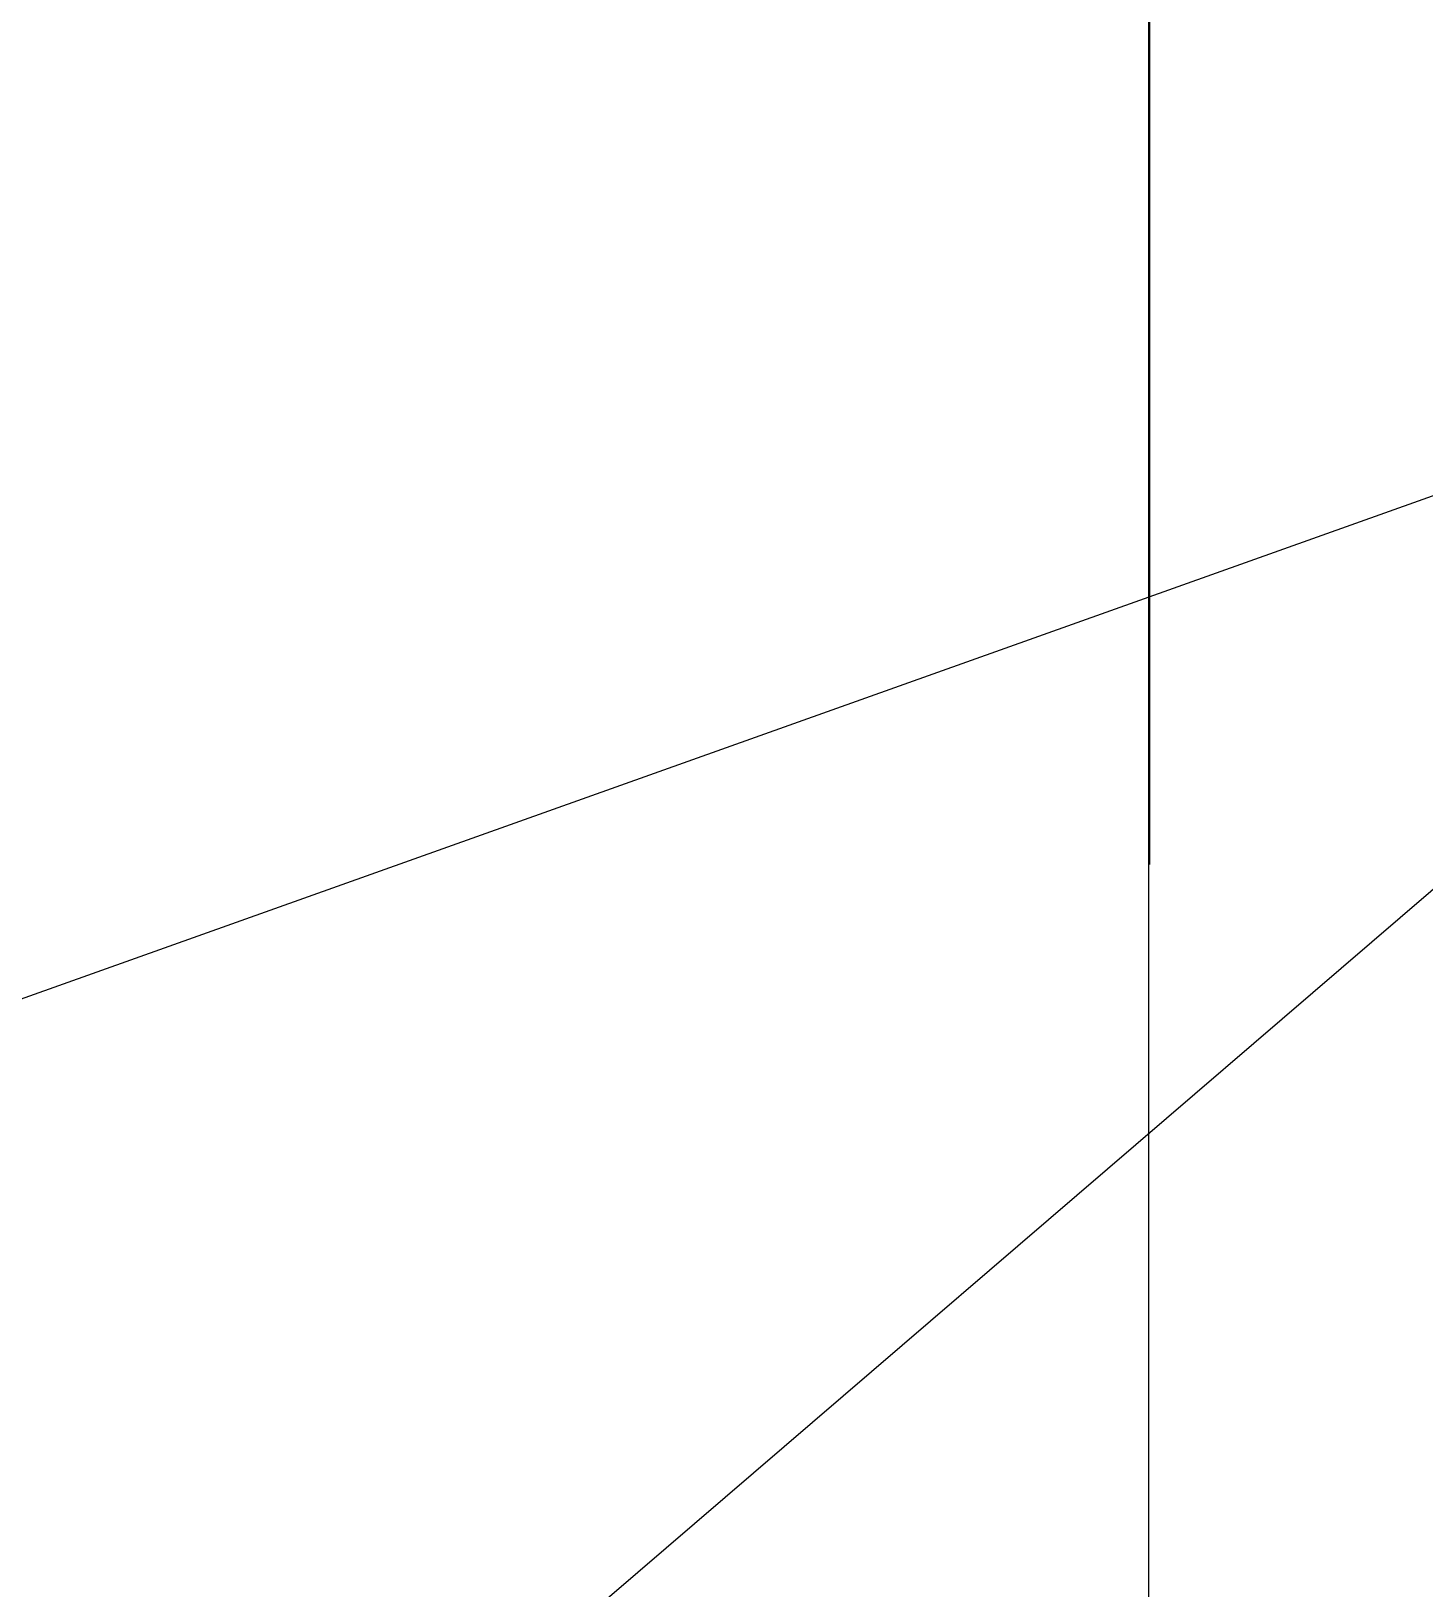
# Model space of a CAD drawing. Header units: millimetres. Extents: x 8.3 to 26.8, y 5.8 to 17.5.
# Drawn here: x 9.3527 to 9.5764, y 9.3822 to 9.6324 of the extents above; entities that cross this region are included whole.
import ezdxf

# ---------------------------------------------------------------- set-up
doc = ezdxf.new("R2010")
doc.units = ezdxf.units.MM
doc.layers.get('Defpoints').update_dxf_attribs({"color": 6, "lineweight": 5})
doc.layers.add('LROTULOS', color=7, linetype='Continuous', lineweight=5)
doc.styles.add('TJ Eléctricas', font='swisse.ttf')
doc.dimstyles.new('STYLE MIGUEL', dxfattribs={"dimtxt": 0.12, "dimasz": 0.2, "dimexe": 0.15, "dimexo": 0.15, "dimgap": 0.09, "dimtad": 1, "dimtih": 1, "dimtoh": 1, "dimzin": 4, "dimdsep": 46, "dimtxsty": 'TJ Eléctricas', "dimblk": 'DOTSMALL', "dimcen": 0.09, "dimdle": 0.15, "dimclrd": 7, "dimclre": 7, "dimclrt": 7, "dimadec": 0, "dimazin": 0, "dimtfac": 1, "dimtix": 1, "dimtofl": 0, "dimtmove": 2, "dimatfit": 1, "dimfxl": 1, "dimtolj": 1, "dimtzin": 0, "dimlwd": 9, "dimlwe": 15, "dimarcsym": 0})

# ---------------------------------------------------------------- blocks, each defined once
blk = doc.blocks.new('_DotSmall')
at = {"color": 0, "linetype": 'ByBlock', "const_width": 0.5}
blk.add_lwpolyline([(-0.0625, 0, 1), (0.0625, 0, 1)], format="xyb", close=True, dxfattribs=at)
blk = doc.blocks.new('*D65')
at = {"color": 7, "lineweight": 9, "transparency": 16777216}
for p, q in [((9.53222, 10.0085), (9.53222, 8.66008)), ((9.53222, 7.0085), (9.53222, 8.35691))]:
    blk.add_line(p, q, dxfattribs=at)
at = {"color": 7, "lineweight": 15, "transparency": 16777216}
for p, q in [((9.68503, 9.8585), (9.38222, 9.8585)), ((9.8787, 7.1585), (9.38222, 7.1585))]:
    blk.add_line(p, q, dxfattribs=at)
at = {"layer": 'Defpoints', "color": 0, "transparency": 16777216}
for p in [(9.53222, 9.8585), (9.83503, 9.8585), (10.0287, 7.1585)]:
    blk.add_point(p, dxfattribs=at)
at = {"color": 7, "lineweight": 9, "transparency": 16777216, "xscale": 0.2, "yscale": 0.2, "zscale": 0.2}
for p, rotation in [((9.53222, 9.8585), 90), ((9.53222, 7.1585), 270)]:
    blk.add_blockref('_DotSmall', p, dxfattribs=dict(at, rotation=rotation))
at = {"color": 7, "transparency": 16777216, "insert": (9.53222, 8.5085), "char_height": 0.12, "attachment_point": 5, "style": 'TJ Eléctricas'}
blk.add_mtext('\\A1;2.70', dxfattribs=at)
blk = doc.blocks.new('*D66')
at = {"color": 7, "lineweight": 9, "transparency": 16777216}
for p, q in [((9.53237, 9.8523), (9.53237, 10.0523)), ((9.53237, 9.6985), (9.53237, 9.4985))]:
    blk.add_line(p, q, dxfattribs=at)
at = {"color": 7, "lineweight": 15, "transparency": 16777216}
for p, q in [((9.6658, 9.8523), (9.38237, 9.8523)), ((9.68503, 9.6985), (9.38237, 9.6985))]:
    blk.add_line(p, q, dxfattribs=at)
at = {"layer": 'Defpoints', "color": 0, "transparency": 16777216}
for p in [(9.53237, 9.8523), (9.8158, 9.8523), (9.83503, 9.6985)]:
    blk.add_point(p, dxfattribs=at)
at = {"color": 7, "lineweight": 9, "transparency": 16777216, "xscale": 0.2, "yscale": 0.2, "zscale": 0.2}
for p, rotation in [((9.53237, 9.8523), 270), ((9.53237, 9.6985), 90)]:
    blk.add_blockref('_DotSmall', p, dxfattribs=dict(at, rotation=rotation))
at = {"color": 7, "transparency": 16777216, "insert": (9.53237, 9.7754), "char_height": 0.12, "attachment_point": 5, "style": 'TJ Eléctricas'}
blk.add_mtext('\\A1;.15', dxfattribs=at)
blk = doc.blocks.new('*D96')
at = {"color": 7, "lineweight": 9, "transparency": 16777216}
for p, q in [((9.02621, 10.0023), (9.02621, 8.58198)), ((9.02621, 6.8585), (9.02621, 8.27881))]:
    blk.add_line(p, q, dxfattribs=at)
at = {"color": 7, "lineweight": 15, "transparency": 16777216}
for p, q in [((9.6658, 9.8523), (8.87621, 9.8523)), ((9.6658, 7.0085), (8.87621, 7.0085))]:
    blk.add_line(p, q, dxfattribs=at)
at = {"layer": 'Defpoints', "color": 0, "transparency": 16777216}
for p in [(9.8158, 9.8523), (9.02621, 7.0085), (9.8158, 7.0085)]:
    blk.add_point(p, dxfattribs=at)
at = {"color": 7, "lineweight": 9, "transparency": 16777216, "xscale": 0.2, "yscale": 0.2, "zscale": 0.2}
for p, rotation in [((9.02621, 9.8523), 90), ((9.02621, 7.0085), 270)]:
    blk.add_blockref('_DotSmall', p, dxfattribs=dict(at, rotation=rotation))
at = {"color": 7, "transparency": 16777216, "insert": (9.02621, 8.4304), "char_height": 0.12, "attachment_point": 5, "style": 'TJ Eléctricas'}
blk.add_mtext('\\A1;2.84', dxfattribs=at)

msp = doc.modelspace()

# ---------------------------------------------------------------- linework, layer by layer
at = {"layer": 'LROTULOS', "lineweight": 0}
for points in [[(8.62297, 9.3893), (9.10547, 9.3893), (9.71059, 9.60506)], [(8.62297, 9.08873), (9.10547, 9.08873), (9.63403, 9.5427)]]:
    msp.add_lwpolyline(points, dxfattribs=at)

# ---------------------------------------------------------------- dimensions: what is measured, and where the dimension line sits
for base, p1, p2, picture, middle in [((9.53237, 9.8523), (9.83503, 9.6985), (9.8158, 9.8523), '*D66', (9.53237, 9.7754)), ((9.53222, 9.8585), (10.0287, 7.1585), (9.83503, 9.8585), '*D65', (9.53222, 8.5085))]:
    dim = msp.add_linear_dim(base=base, p1=p1, p2=p2, angle=90, dimstyle='STYLE MIGUEL')
    dim.commit()
    dim.dimension.update_dxf_attribs({"geometry": picture, "text_midpoint": middle})
dim = msp.add_aligned_dim(p1=(9.8158, 9.8523), p2=(9.8158, 7.0085), distance=-0.78959, dimstyle='STYLE MIGUEL')
dim.commit()
dim.dimension.update_dxf_attribs({"geometry": '*D96', "text_midpoint": (9.02621, 8.4304)})

doc.saveas('drawing.dxf')
